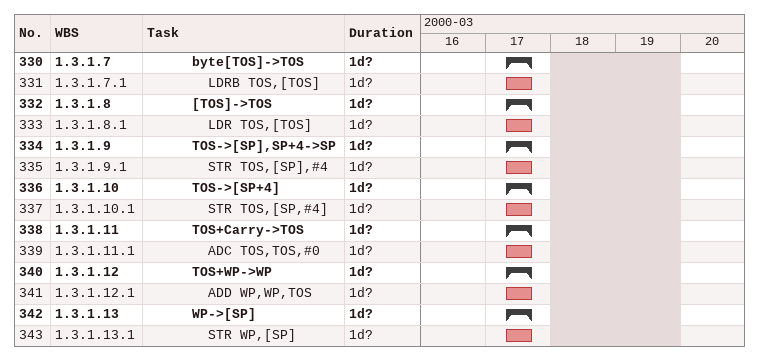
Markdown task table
| ID | WBS | Task | Duration | Start | Finish |
|---|---|---|---|---|---|
| 330 | 1.3.1.7 | **byte[TOS]->TOS** | 1d? | 2000-03-17 | 2000-03-17 |
| 331 | 1.3.1.7.1 | LDRB TOS,[TOS] | 1d? | 2000-03-17 | 2000-03-17 |
| 332 | 1.3.1.8 | **[TOS]->TOS** | 1d? | 2000-03-17 | 2000-03-17 |
| 333 | 1.3.1.8.1 | LDR TOS,[TOS] | 1d? | 2000-03-17 | 2000-03-17 |
| 334 | 1.3.1.9 | **TOS->[SP],SP+4->SP** | 1d? | 2000-03-17 | 2000-03-17 |
| 335 | 1.3.1.9.1 | STR TOS,[SP],#4 | 1d? | 2000-03-17 | 2000-03-17 |
| 336 | 1.3.1.10 | **TOS->[SP+4]** | 1d? | 2000-03-17 | 2000-03-17 |
| 337 | 1.3.1.10.1 | STR TOS,[SP,#4] | 1d? | 2000-03-17 | 2000-03-17 |
| 338 | 1.3.1.11 | **TOS+Carry->TOS** | 1d? | 2000-03-17 | 2000-03-17 |
| 339 | 1.3.1.11.1 | ADC TOS,TOS,#0 | 1d? | 2000-03-17 | 2000-03-17 |
| 340 | 1.3.1.12 | **TOS+WP->WP** | 1d? | 2000-03-17 | 2000-03-17 |
| 341 | 1.3.1.12.1 | ADD WP,WP,TOS | 1d? | 2000-03-17 | 2000-03-17 |
| 342 | 1.3.1.13 | **WP->[SP]** | 1d? | 2000-03-17 | 2000-03-17 |
| 343 | 1.3.1.13.1 | STR WP,[SP] | 1d? | 2000-03-17 | 2000-03-17 |
